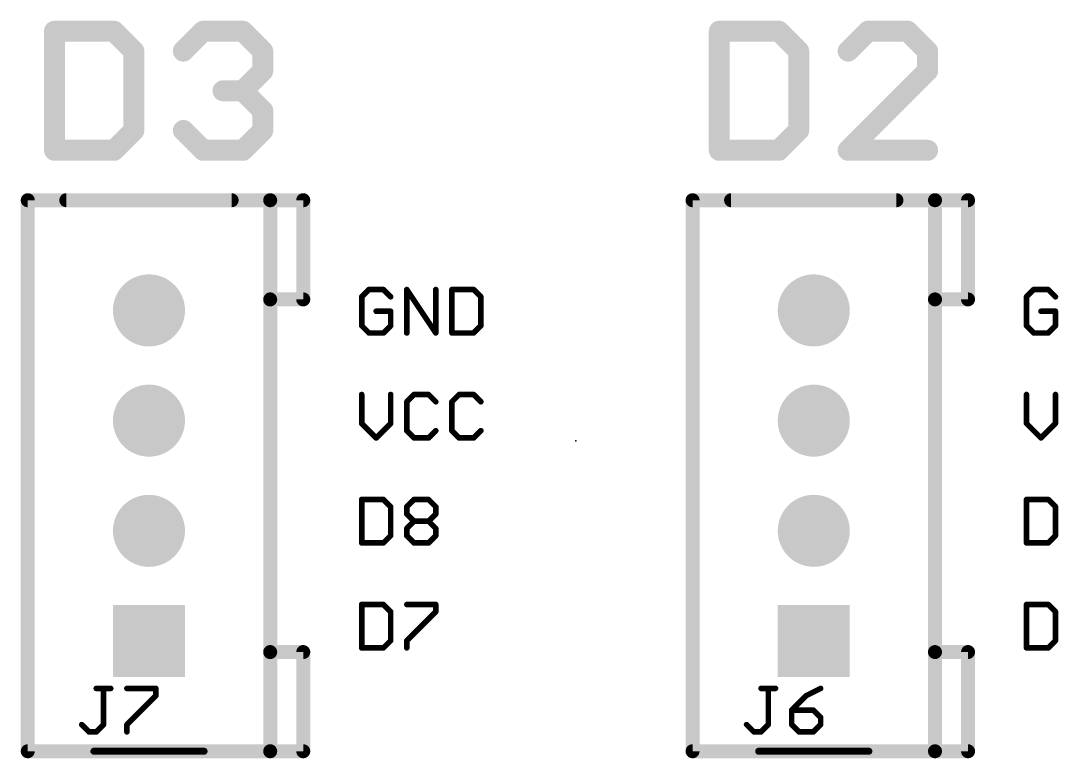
# Model space of a CAD drawing. Header units: inches. Extents: x 0 to 2.7, y -0.05 to 2.1.
# Drawn here: x 1.108 to 1.85, y 0.948 to 1.475 of the extents above; entities that cross this region are included whole.
import ezdxf

# ---------------------------------------------------------------- set-up
doc = ezdxf.new("R2010")
doc.units = ezdxf.units.IN
doc.header["$MEASUREMENT"] = 0
doc.layers.get('0').update_dxf_attribs({"linetype": 'CONTINUOUS'})
for name, color, linetype in [('17', 94, 'CONTINUOUS'), ('21', 251, 'CONTINUOUS'), ('24', 134, 'CONTINUOUS'), ('25', 251, 'CONTINUOUS')]:
    doc.layers.add(name, color=color, linetype=linetype)
doc.layers.get('0').off()

# ---------------------------------------------------------------- blocks, each defined once
blk = doc.blocks.new('SQUAREP')
blk.add_solid([(-0.5, -0.5), (0.5, -0.5), (-0.5, 0.5), (0.5, 0.5)])
blk = doc.blocks.new('ROUNDP')
at = {"const_width": 0.5}
blk.add_lwpolyline([(0, -0.25, 1), (0, 0.25, 1), (0, -0.25)], format="xyb", dxfattribs=at)

msp = doc.modelspace()

# ---------------------------------------------------------------- linework, layer by layer
at = {"layer": '21'}
for points, const_width in [([(1.1325, 1.467573), (1.1325, 1.3825)], 0.015), ([(1.175036, 1.467573), (1.1325, 1.467573)], 0.015), ([(1.189215, 1.453394), (1.175036, 1.467573)], 0.015), ([(1.224579, 1.453394), (1.238757, 1.467573)], 0.015), ([(1.238757, 1.467573), (1.267115, 1.467573)], 0.015), ([(1.267115, 1.467573), (1.281294, 1.453394)], 0.015), ([(1.6075, 1.467573), (1.6075, 1.3825)], 0.015), ([(1.650036, 1.467573), (1.6075, 1.467573)], 0.015), ([(1.664215, 1.453394), (1.650036, 1.467573)], 0.015), ([(1.713757, 1.467573), (1.699579, 1.453394)], 0.015), ([(1.742115, 1.467573), (1.713757, 1.467573)], 0.015), ([(1.756294, 1.453394), (1.742115, 1.467573)], 0.015), ([(1.189215, 1.396679), (1.189215, 1.453394)], 0.015), ([(1.281294, 1.453394), (1.281294, 1.439215)], 0.015), ([(1.664215, 1.396679), (1.664215, 1.453394)], 0.015), ([(1.756294, 1.439215), (1.756294, 1.453394)], 0.015), ([(1.281294, 1.439215), (1.267115, 1.425036)], 0.015), ([(1.699579, 1.3825), (1.756294, 1.439215)], 0.015), ([(1.267115, 1.425036), (1.252936, 1.425036)], 0.015), ([(1.267115, 1.425036), (1.281294, 1.410858)], 0.015), ([(1.281294, 1.410858), (1.281294, 1.396679)], 0.015), ([(1.175036, 1.3825), (1.189215, 1.396679)], 0.015), ([(1.238757, 1.3825), (1.224579, 1.396679)], 0.015), ([(1.281294, 1.396679), (1.267115, 1.3825)], 0.015), ([(1.650036, 1.3825), (1.664215, 1.396679)], 0.015), ([(1.1325, 1.3825), (1.175036, 1.3825)], 0.015), ([(1.267115, 1.3825), (1.238757, 1.3825)], 0.015), ([(1.6075, 1.3825), (1.650036, 1.3825)], 0.015), ([(1.756294, 1.3825), (1.699579, 1.3825)], 0.015), ([(1.286614, 1.34685), (1.113386, 1.34685)], 0.01), ([(1.113386, 0.95315), (1.113386, 1.34685)], 0.01), ([(1.140945, 1.34685), (1.259055, 1.34685)], 0.01), ([(1.286614, 1.275984), (1.286614, 1.34685)], 0.01), ([(1.310236, 1.34685), (1.286614, 1.34685)], 0.01), ([(1.310236, 1.275984), (1.310236, 1.34685)], 0.01), ([(1.761614, 1.34685), (1.588386, 1.34685)], 0.01), ([(1.588386, 0.95315), (1.588386, 1.34685)], 0.01), ([(1.615945, 1.34685), (1.734055, 1.34685)], 0.01), ([(1.761614, 1.275984), (1.761614, 1.34685)], 0.01), ([(1.785236, 1.34685), (1.761614, 1.34685)], 0.01), ([(1.785236, 1.275984), (1.785236, 1.34685)], 0.01), ([(1.357171, 1.283026), (1.352, 1.277855)], 0.004), ([(1.367513, 1.283026), (1.357171, 1.283026)], 0.004), ([(1.372684, 1.277855), (1.367513, 1.283026)], 0.004), ([(1.384227, 1.252), (1.384227, 1.283026)], 0.004), ([(1.384227, 1.283026), (1.404912, 1.252)], 0.004), ([(1.404912, 1.252), (1.404912, 1.283026)], 0.004), ([(1.416455, 1.283026), (1.416455, 1.252)], 0.004), ([(1.431968, 1.283026), (1.416455, 1.283026)], 0.004), ([(1.437139, 1.277855), (1.431968, 1.283026)], 0.004), ([(1.832171, 1.283026), (1.827, 1.277855)], 0.004), ([(1.842513, 1.283026), (1.832171, 1.283026)], 0.004), ([(1.847684, 1.277855), (1.842513, 1.283026)], 0.004), ([(1.286614, 1.024016), (1.286614, 1.275984)], 0.01), ([(1.286614, 1.275984), (1.310236, 1.275984)], 0.01), ([(1.352, 1.277855), (1.352, 1.257171)], 0.004), ([(1.437139, 1.257171), (1.437139, 1.277855)], 0.004), ([(1.761614, 1.024016), (1.761614, 1.275984)], 0.01), ([(1.761614, 1.275984), (1.785236, 1.275984)], 0.01), ([(1.827, 1.277855), (1.827, 1.257171)], 0.004), ([(1.372684, 1.267513), (1.362342, 1.267513)], 0.004), ([(1.372684, 1.257171), (1.372684, 1.267513)], 0.004), ([(1.847684, 1.267513), (1.837342, 1.267513)], 0.004), ([(1.847684, 1.257171), (1.847684, 1.267513)], 0.004), ([(1.352, 1.257171), (1.357171, 1.252)], 0.004), ([(1.357171, 1.252), (1.367513, 1.252)], 0.004), ([(1.367513, 1.252), (1.372684, 1.257171)], 0.004), ([(1.416455, 1.252), (1.431968, 1.252)], 0.004), ([(1.431968, 1.252), (1.437139, 1.257171)], 0.004), ([(1.827, 1.257171), (1.832171, 1.252)], 0.004), ([(1.832171, 1.252), (1.842513, 1.252)], 0.004), ([(1.842513, 1.252), (1.847684, 1.257171)], 0.004), ([(1.352, 1.208026), (1.352, 1.187342)], 0.004), ([(1.372684, 1.187342), (1.372684, 1.208026)], 0.004), ([(1.389398, 1.208026), (1.384227, 1.202855)], 0.004), ([(1.399741, 1.208026), (1.389398, 1.208026)], 0.004), ([(1.404912, 1.202855), (1.399741, 1.208026)], 0.004), ([(1.421626, 1.208026), (1.416455, 1.202855)], 0.004), ([(1.431968, 1.208026), (1.421626, 1.208026)], 0.004), ([(1.437139, 1.202855), (1.431968, 1.208026)], 0.004), ([(1.827, 1.208026), (1.827, 1.187342)], 0.004), ([(1.847684, 1.187342), (1.847684, 1.208026)], 0.004), ([(1.384227, 1.202855), (1.384227, 1.182171)], 0.004), ([(1.416455, 1.202855), (1.416455, 1.182171)], 0.004), ([(1.352, 1.187342), (1.362342, 1.177)], 0.004), ([(1.362342, 1.177), (1.372684, 1.187342)], 0.004), ([(1.827, 1.187342), (1.837342, 1.177)], 0.004), ([(1.837342, 1.177), (1.847684, 1.187342)], 0.004), ([(1.384227, 1.182171), (1.389398, 1.177)], 0.004), ([(1.389398, 1.177), (1.399741, 1.177)], 0.004), ([(1.399741, 1.177), (1.404912, 1.182171)], 0.004), ([(1.416455, 1.182171), (1.421626, 1.177)], 0.004), ([(1.421626, 1.177), (1.431968, 1.177)], 0.004), ([(1.431968, 1.177), (1.437139, 1.182171)], 0.004), ([(1.352, 1.133026), (1.352, 1.102)], 0.004), ([(1.367513, 1.133026), (1.352, 1.133026)], 0.004), ([(1.372684, 1.127855), (1.367513, 1.133026)], 0.004), ([(1.384227, 1.127855), (1.389398, 1.133026)], 0.004), ([(1.389398, 1.133026), (1.399741, 1.133026)], 0.004), ([(1.399741, 1.133026), (1.404912, 1.127855)], 0.004), ([(1.827, 1.133026), (1.827, 1.102)], 0.004), ([(1.842513, 1.133026), (1.827, 1.133026)], 0.004), ([(1.847684, 1.127855), (1.842513, 1.133026)], 0.004), ([(1.372684, 1.107171), (1.372684, 1.127855)], 0.004), ([(1.384227, 1.122684), (1.384227, 1.127855)], 0.004), ([(1.404912, 1.127855), (1.404912, 1.122684)], 0.004), ([(1.847684, 1.107171), (1.847684, 1.127855)], 0.004), ([(1.389398, 1.117513), (1.384227, 1.122684)], 0.004), ([(1.384227, 1.112342), (1.389398, 1.117513)], 0.004), ([(1.389398, 1.117513), (1.399741, 1.117513)], 0.004), ([(1.404912, 1.122684), (1.399741, 1.117513)], 0.004), ([(1.399741, 1.117513), (1.404912, 1.112342)], 0.004), ([(1.384227, 1.107171), (1.384227, 1.112342)], 0.004), ([(1.404912, 1.112342), (1.404912, 1.107171)], 0.004), ([(1.367513, 1.102), (1.372684, 1.107171)], 0.004), ([(1.389398, 1.102), (1.384227, 1.107171)], 0.004), ([(1.404912, 1.107171), (1.399741, 1.102)], 0.004), ([(1.842513, 1.102), (1.847684, 1.107171)], 0.004), ([(1.352, 1.102), (1.367513, 1.102)], 0.004), ([(1.399741, 1.102), (1.389398, 1.102)], 0.004), ([(1.827, 1.102), (1.842513, 1.102)], 0.004), ([(1.352, 1.058026), (1.352, 1.027)], 0.004), ([(1.367513, 1.058026), (1.352, 1.058026)], 0.004), ([(1.372684, 1.052855), (1.367513, 1.058026)], 0.004), ([(1.372684, 1.032171), (1.372684, 1.052855)], 0.004), ([(1.384227, 1.058026), (1.404912, 1.058026)], 0.004), ([(1.404912, 1.052855), (1.384227, 1.032171)], 0.004), ([(1.404912, 1.058026), (1.404912, 1.052855)], 0.004), ([(1.827, 1.058026), (1.827, 1.027)], 0.004), ([(1.842513, 1.058026), (1.827, 1.058026)], 0.004), ([(1.847684, 1.052855), (1.842513, 1.058026)], 0.004), ([(1.847684, 1.032171), (1.847684, 1.052855)], 0.004), ([(1.367513, 1.027), (1.372684, 1.032171)], 0.004), ([(1.384227, 1.032171), (1.384227, 1.027)], 0.004), ([(1.842513, 1.027), (1.847684, 1.032171)], 0.004), ([(1.286614, 0.95315), (1.286614, 1.024016)], 0.01), ([(1.310236, 1.024016), (1.286614, 1.024016)], 0.01), ([(1.310236, 0.95315), (1.310236, 1.024016)], 0.01), ([(1.352, 1.027), (1.367513, 1.027)], 0.004), ([(1.761614, 0.95315), (1.761614, 1.024016)], 0.01), ([(1.785236, 1.024016), (1.761614, 1.024016)], 0.01), ([(1.785236, 0.95315), (1.785236, 1.024016)], 0.01), ([(1.827, 1.027), (1.842513, 1.027)], 0.004), ([(1.113386, 0.95315), (1.286614, 0.95315)], 0.01), ([(1.286614, 0.95315), (1.310236, 0.95315)], 0.01), ([(1.588386, 0.95315), (1.761614, 0.95315)], 0.01), ([(1.761614, 0.95315), (1.785236, 0.95315)], 0.01), ([(1.16063, 0.95315), (1.23937, 0.95315)], 0.005), ([(1.63563, 0.95315), (1.71437, 0.95315)], 0.005)]:
    msp.add_lwpolyline(points, dxfattribs=dict(at, const_width=const_width))
for points, const_width in [([(1.13625, 1.467573, 1), (1.12875, 1.467573)], 0.0075), ([(1.1325, 1.471323, 1), (1.1325, 1.463823)], 0.0075), ([(1.177688, 1.470224, 1), (1.172385, 1.464921)], 0.0075), ([(1.175036, 1.463823, 1), (1.175036, 1.471323)], 0.0075), ([(1.238757, 1.471323, 1), (1.238757, 1.463823)], 0.0075), ([(1.241409, 1.464921, 1), (1.236106, 1.470224)], 0.0075), ([(1.269767, 1.470224, 1), (1.264463, 1.464921)], 0.0075), ([(1.267115, 1.463823, 1), (1.267115, 1.471323)], 0.0075), ([(1.61125, 1.467573, 1), (1.60375, 1.467573)], 0.0075), ([(1.6075, 1.471323, 1), (1.6075, 1.463823)], 0.0075), ([(1.652688, 1.470224, 1), (1.647385, 1.464921)], 0.0075), ([(1.650036, 1.463823, 1), (1.650036, 1.471323)], 0.0075), ([(1.713757, 1.471323, 1), (1.713757, 1.463823)], 0.0075), ([(1.716409, 1.464921, 1), (1.711106, 1.470224)], 0.0075), ([(1.744767, 1.470224, 1), (1.739463, 1.464921)], 0.0075), ([(1.742115, 1.463823, 1), (1.742115, 1.471323)], 0.0075), ([(1.192965, 1.453394, 1), (1.185465, 1.453394)], 0.0075), ([(1.285044, 1.453394, 1), (1.277544, 1.453394)], 0.0075), ([(1.667965, 1.453394, 1), (1.660465, 1.453394)], 0.0075), ([(1.760044, 1.453394, 1), (1.752544, 1.453394)], 0.0075), ([(1.186563, 1.450742, 1), (1.191867, 1.456045)], 0.0075), ([(1.221927, 1.456045, 1), (1.22723, 1.450742)], 0.0075), ([(1.278642, 1.450742, 1), (1.283945, 1.456045)], 0.0075), ([(1.661563, 1.450742, 1), (1.666867, 1.456045)], 0.0075), ([(1.696927, 1.456045, 1), (1.70223, 1.450742)], 0.0075), ([(1.753642, 1.450742, 1), (1.758945, 1.456045)], 0.0075), ([(1.283945, 1.436563, 1), (1.278642, 1.441867)], 0.0075), ([(1.758945, 1.436563, 1), (1.753642, 1.441867)], 0.0075), ([(1.277544, 1.439215, 1), (1.285044, 1.439215)], 0.0075), ([(1.752544, 1.439215, 1), (1.760044, 1.439215)], 0.0075), ([(1.252936, 1.428786, 1), (1.252936, 1.421286)], 0.0075), ([(1.269767, 1.427688, 1), (1.264463, 1.422385)], 0.0075), ([(1.264463, 1.427688, 1), (1.269767, 1.422385)], 0.0075), ([(1.267115, 1.421286, 1), (1.267115, 1.428786)], 0.0075), ([(1.285044, 1.410858, 1), (1.277544, 1.410858)], 0.0075), ([(1.278642, 1.408206, 1), (1.283945, 1.413509)], 0.0075), ([(1.191867, 1.394027, 1), (1.186563, 1.39933)], 0.0075), ([(1.22723, 1.39933, 1), (1.221927, 1.394027)], 0.0075), ([(1.283945, 1.394027, 1), (1.278642, 1.39933)], 0.0075), ([(1.666867, 1.394027, 1), (1.661563, 1.39933)], 0.0075), ([(1.185465, 1.396679, 1), (1.192965, 1.396679)], 0.0075), ([(1.277544, 1.396679, 1), (1.285044, 1.396679)], 0.0075), ([(1.660465, 1.396679, 1), (1.667965, 1.396679)], 0.0075), ([(1.1325, 1.38625, 1), (1.1325, 1.37875)], 0.0075), ([(1.12875, 1.3825, 1), (1.13625, 1.3825)], 0.0075), ([(1.172385, 1.385152, 1), (1.177688, 1.379848)], 0.0075), ([(1.175036, 1.37875, 1), (1.175036, 1.38625)], 0.0075), ([(1.238757, 1.38625, 1), (1.238757, 1.37875)], 0.0075), ([(1.236106, 1.379848, 1), (1.241409, 1.385152)], 0.0075), ([(1.264463, 1.385152, 1), (1.269767, 1.379848)], 0.0075), ([(1.267115, 1.37875, 1), (1.267115, 1.38625)], 0.0075), ([(1.6075, 1.38625, 1), (1.6075, 1.37875)], 0.0075), ([(1.60375, 1.3825, 1), (1.61125, 1.3825)], 0.0075), ([(1.647385, 1.385152, 1), (1.652688, 1.379848)], 0.0075), ([(1.650036, 1.37875, 1), (1.650036, 1.38625)], 0.0075), ([(1.696927, 1.385152, 1), (1.70223, 1.379848)], 0.0075), ([(1.699579, 1.38625, 1), (1.699579, 1.37875)], 0.0075), ([(1.756294, 1.37875, 1), (1.756294, 1.38625)], 0.0075), ([(1.113386, 1.34935, 1), (1.113386, 1.34435)], 0.005), ([(1.115886, 1.34685, 1), (1.110886, 1.34685)], 0.005), ([(1.140945, 1.34935, 1), (1.140945, 1.34435)], 0.005), ([(1.259055, 1.34435, 1), (1.259055, 1.34935)], 0.005), ([(1.289114, 1.34685, 1), (1.284114, 1.34685)], 0.005), ([(1.286614, 1.34935, 1), (1.286614, 1.34435)], 0.005), ([(1.286614, 1.34435, 1), (1.286614, 1.34935)], 0.005), ([(1.312736, 1.34685, 1), (1.307736, 1.34685)], 0.005), ([(1.310236, 1.34435, 1), (1.310236, 1.34935)], 0.005), ([(1.588386, 1.34935, 1), (1.588386, 1.34435)], 0.005), ([(1.590886, 1.34685, 1), (1.585886, 1.34685)], 0.005), ([(1.615945, 1.34935, 1), (1.615945, 1.34435)], 0.005), ([(1.734055, 1.34435, 1), (1.734055, 1.34935)], 0.005), ([(1.764114, 1.34685, 1), (1.759114, 1.34685)], 0.005), ([(1.761614, 1.34935, 1), (1.761614, 1.34435)], 0.005), ([(1.761614, 1.34435, 1), (1.761614, 1.34935)], 0.005), ([(1.787736, 1.34685, 1), (1.782736, 1.34685)], 0.005), ([(1.785236, 1.34435, 1), (1.785236, 1.34935)], 0.005), ([(1.357171, 1.284026, 1), (1.357171, 1.282026)], 0.002), ([(1.357878, 1.282319, 1), (1.356464, 1.283734)], 0.002), ([(1.36822, 1.283734, 1), (1.366806, 1.282319)], 0.002), ([(1.367513, 1.282026, 1), (1.367513, 1.284026)], 0.002), ([(1.38506, 1.283581, 1), (1.383395, 1.282472)], 0.002), ([(1.385227, 1.283026, 1), (1.383227, 1.283026)], 0.002), ([(1.405912, 1.283026, 1), (1.403912, 1.283026)], 0.002), ([(1.417455, 1.283026, 1), (1.415455, 1.283026)], 0.002), ([(1.416455, 1.284026, 1), (1.416455, 1.282026)], 0.002), ([(1.432675, 1.283734, 1), (1.431261, 1.282319)], 0.002), ([(1.431968, 1.282026, 1), (1.431968, 1.284026)], 0.002), ([(1.832171, 1.284026, 1), (1.832171, 1.282026)], 0.002), ([(1.832878, 1.282319, 1), (1.831464, 1.283734)], 0.002), ([(1.84322, 1.283734, 1), (1.841806, 1.282319)], 0.002), ([(1.842513, 1.282026, 1), (1.842513, 1.284026)], 0.002), ([(1.289114, 1.275984, 1), (1.284114, 1.275984)], 0.005), ([(1.286614, 1.278484, 1), (1.286614, 1.273484)], 0.005), ([(1.284114, 1.275984, 1), (1.289114, 1.275984)], 0.005), ([(1.307736, 1.275984, 1), (1.312736, 1.275984)], 0.005), ([(1.310236, 1.273484, 1), (1.310236, 1.278484)], 0.005), ([(1.353, 1.277855, 1), (1.351, 1.277855)], 0.002), ([(1.351293, 1.278562, 1), (1.352707, 1.277148)], 0.002), ([(1.371977, 1.277148, 1), (1.373391, 1.278562)], 0.002), ([(1.438139, 1.277855, 1), (1.436139, 1.277855)], 0.002), ([(1.436432, 1.277148, 1), (1.437846, 1.278562)], 0.002), ([(1.764114, 1.275984, 1), (1.759114, 1.275984)], 0.005), ([(1.761614, 1.278484, 1), (1.761614, 1.273484)], 0.005), ([(1.759114, 1.275984, 1), (1.764114, 1.275984)], 0.005), ([(1.782736, 1.275984, 1), (1.787736, 1.275984)], 0.005), ([(1.785236, 1.273484, 1), (1.785236, 1.278484)], 0.005), ([(1.828, 1.277855, 1), (1.826, 1.277855)], 0.002), ([(1.826293, 1.278562, 1), (1.827707, 1.277148)], 0.002), ([(1.846977, 1.277148, 1), (1.848391, 1.278562)], 0.002), ([(1.362342, 1.268513, 1), (1.362342, 1.266513)], 0.002), ([(1.373684, 1.267513, 1), (1.371684, 1.267513)], 0.002), ([(1.372684, 1.266513, 1), (1.372684, 1.268513)], 0.002), ([(1.837342, 1.268513, 1), (1.837342, 1.266513)], 0.002), ([(1.848684, 1.267513, 1), (1.846684, 1.267513)], 0.002), ([(1.847684, 1.266513, 1), (1.847684, 1.268513)], 0.002), ([(1.352707, 1.257878, 1), (1.351293, 1.256464)], 0.002), ([(1.351, 1.257171, 1), (1.353, 1.257171)], 0.002), ([(1.357171, 1.253, 1), (1.357171, 1.251)], 0.002), ([(1.356464, 1.251293, 1), (1.357878, 1.252707)], 0.002), ([(1.366806, 1.252707, 1), (1.36822, 1.251293)], 0.002), ([(1.367513, 1.251, 1), (1.367513, 1.253)], 0.002), ([(1.371684, 1.257171, 1), (1.373684, 1.257171)], 0.002), ([(1.373391, 1.256464, 1), (1.371977, 1.257878)], 0.002), ([(1.383227, 1.252, 1), (1.385227, 1.252)], 0.002), ([(1.403912, 1.252, 1), (1.405912, 1.252)], 0.002), ([(1.40408, 1.251445, 1), (1.405744, 1.252555)], 0.002), ([(1.416455, 1.253, 1), (1.416455, 1.251)], 0.002), ([(1.415455, 1.252, 1), (1.417455, 1.252)], 0.002), ([(1.431261, 1.252707, 1), (1.432675, 1.251293)], 0.002), ([(1.431968, 1.251, 1), (1.431968, 1.253)], 0.002), ([(1.436139, 1.257171, 1), (1.438139, 1.257171)], 0.002), ([(1.437846, 1.256464, 1), (1.436432, 1.257878)], 0.002), ([(1.827707, 1.257878, 1), (1.826293, 1.256464)], 0.002), ([(1.826, 1.257171, 1), (1.828, 1.257171)], 0.002), ([(1.832171, 1.253, 1), (1.832171, 1.251)], 0.002), ([(1.831464, 1.251293, 1), (1.832878, 1.252707)], 0.002), ([(1.841806, 1.252707, 1), (1.84322, 1.251293)], 0.002), ([(1.842513, 1.251, 1), (1.842513, 1.253)], 0.002), ([(1.846684, 1.257171, 1), (1.848684, 1.257171)], 0.002), ([(1.848391, 1.256464, 1), (1.846977, 1.257878)], 0.002), ([(1.353, 1.208026, 1), (1.351, 1.208026)], 0.002), ([(1.373684, 1.208026, 1), (1.371684, 1.208026)], 0.002), ([(1.389398, 1.209026, 1), (1.389398, 1.207026)], 0.002), ([(1.390106, 1.207319, 1), (1.388691, 1.208734)], 0.002), ([(1.400448, 1.208734, 1), (1.399034, 1.207319)], 0.002), ([(1.399741, 1.207026, 1), (1.399741, 1.209026)], 0.002), ([(1.421626, 1.209026, 1), (1.421626, 1.207026)], 0.002), ([(1.422333, 1.207319, 1), (1.420919, 1.208734)], 0.002), ([(1.432675, 1.208734, 1), (1.431261, 1.207319)], 0.002), ([(1.431968, 1.207026, 1), (1.431968, 1.209026)], 0.002), ([(1.828, 1.208026, 1), (1.826, 1.208026)], 0.002), ([(1.848684, 1.208026, 1), (1.846684, 1.208026)], 0.002), ([(1.385227, 1.202855, 1), (1.383227, 1.202855)], 0.002), ([(1.38352, 1.203562, 1), (1.384935, 1.202148)], 0.002), ([(1.404205, 1.202148, 1), (1.405619, 1.203562)], 0.002), ([(1.417455, 1.202855, 1), (1.415455, 1.202855)], 0.002), ([(1.415748, 1.203562, 1), (1.417162, 1.202148)], 0.002), ([(1.436432, 1.202148, 1), (1.437846, 1.203562)], 0.002), ([(1.352707, 1.188049, 1), (1.351293, 1.186635)], 0.002), ([(1.351, 1.187342, 1), (1.353, 1.187342)], 0.002), ([(1.371684, 1.187342, 1), (1.373684, 1.187342)], 0.002), ([(1.373391, 1.186635, 1), (1.371977, 1.188049)], 0.002), ([(1.827707, 1.188049, 1), (1.826293, 1.186635)], 0.002), ([(1.826, 1.187342, 1), (1.828, 1.187342)], 0.002), ([(1.846684, 1.187342, 1), (1.848684, 1.187342)], 0.002), ([(1.848391, 1.186635, 1), (1.846977, 1.188049)], 0.002), ([(1.361635, 1.177707, 1), (1.363049, 1.176293)], 0.002), ([(1.361635, 1.176293, 1), (1.363049, 1.177707)], 0.002), ([(1.384935, 1.182878, 1), (1.38352, 1.181464)], 0.002), ([(1.383227, 1.182171, 1), (1.385227, 1.182171)], 0.002), ([(1.389398, 1.178, 1), (1.389398, 1.176)], 0.002), ([(1.388691, 1.176293, 1), (1.390106, 1.177707)], 0.002), ([(1.399034, 1.177707, 1), (1.400448, 1.176293)], 0.002), ([(1.399741, 1.176, 1), (1.399741, 1.178)], 0.002), ([(1.405619, 1.181464, 1), (1.404205, 1.182878)], 0.002), ([(1.417162, 1.182878, 1), (1.415748, 1.181464)], 0.002), ([(1.415455, 1.182171, 1), (1.417455, 1.182171)], 0.002), ([(1.421626, 1.178, 1), (1.421626, 1.176)], 0.002), ([(1.420919, 1.176293, 1), (1.422333, 1.177707)], 0.002), ([(1.431261, 1.177707, 1), (1.432675, 1.176293)], 0.002), ([(1.431968, 1.176, 1), (1.431968, 1.178)], 0.002), ([(1.437846, 1.181464, 1), (1.436432, 1.182878)], 0.002), ([(1.836635, 1.177707, 1), (1.838049, 1.176293)], 0.002), ([(1.836635, 1.176293, 1), (1.838049, 1.177707)], 0.002), ([(1.353, 1.133026, 1), (1.351, 1.133026)], 0.002), ([(1.352, 1.134026, 1), (1.352, 1.132026)], 0.002), ([(1.36822, 1.133734, 1), (1.366806, 1.132319)], 0.002), ([(1.367513, 1.132026, 1), (1.367513, 1.134026)], 0.002), ([(1.389398, 1.134026, 1), (1.389398, 1.132026)], 0.002), ([(1.390106, 1.132319, 1), (1.388691, 1.133734)], 0.002), ([(1.400448, 1.133734, 1), (1.399034, 1.132319)], 0.002), ([(1.399741, 1.132026, 1), (1.399741, 1.134026)], 0.002), ([(1.828, 1.133026, 1), (1.826, 1.133026)], 0.002), ([(1.827, 1.134026, 1), (1.827, 1.132026)], 0.002), ([(1.84322, 1.133734, 1), (1.841806, 1.132319)], 0.002), ([(1.842513, 1.132026, 1), (1.842513, 1.134026)], 0.002), ([(1.373684, 1.127855, 1), (1.371684, 1.127855)], 0.002), ([(1.371977, 1.127148, 1), (1.373391, 1.128562)], 0.002), ([(1.385227, 1.127855, 1), (1.383227, 1.127855)], 0.002), ([(1.38352, 1.128562, 1), (1.384935, 1.127148)], 0.002), ([(1.405912, 1.127855, 1), (1.403912, 1.127855)], 0.002), ([(1.404205, 1.127148, 1), (1.405619, 1.128562)], 0.002), ([(1.848684, 1.127855, 1), (1.846684, 1.127855)], 0.002), ([(1.846977, 1.127148, 1), (1.848391, 1.128562)], 0.002), ([(1.384935, 1.123391, 1), (1.38352, 1.121977)], 0.002), ([(1.383227, 1.122684, 1), (1.385227, 1.122684)], 0.002), ([(1.389398, 1.118513, 1), (1.389398, 1.116513)], 0.002), ([(1.390106, 1.116806, 1), (1.388691, 1.11822)], 0.002), ([(1.400448, 1.11822, 1), (1.399034, 1.116806)], 0.002), ([(1.399741, 1.116513, 1), (1.399741, 1.118513)], 0.002), ([(1.403912, 1.122684, 1), (1.405912, 1.122684)], 0.002), ([(1.405619, 1.121977, 1), (1.404205, 1.123391)], 0.002), ([(1.385227, 1.112342, 1), (1.383227, 1.112342)], 0.002), ([(1.38352, 1.113049, 1), (1.384935, 1.111635)], 0.002), ([(1.388691, 1.116806, 1), (1.390106, 1.11822)], 0.002), ([(1.399034, 1.11822, 1), (1.400448, 1.116806)], 0.002), ([(1.405912, 1.112342, 1), (1.403912, 1.112342)], 0.002), ([(1.404205, 1.111635, 1), (1.405619, 1.113049)], 0.002), ([(1.371684, 1.107171, 1), (1.373684, 1.107171)], 0.002), ([(1.373391, 1.106464, 1), (1.371977, 1.107878)], 0.002), ([(1.384935, 1.107878, 1), (1.38352, 1.106464)], 0.002), ([(1.383227, 1.107171, 1), (1.385227, 1.107171)], 0.002), ([(1.403912, 1.107171, 1), (1.405912, 1.107171)], 0.002), ([(1.405619, 1.106464, 1), (1.404205, 1.107878)], 0.002), ([(1.846684, 1.107171, 1), (1.848684, 1.107171)], 0.002), ([(1.848391, 1.106464, 1), (1.846977, 1.107878)], 0.002), ([(1.352, 1.103, 1), (1.352, 1.101)], 0.002), ([(1.351, 1.102, 1), (1.353, 1.102)], 0.002), ([(1.366806, 1.102707, 1), (1.36822, 1.101293)], 0.002), ([(1.367513, 1.101, 1), (1.367513, 1.103)], 0.002), ([(1.389398, 1.103, 1), (1.389398, 1.101)], 0.002), ([(1.388691, 1.101293, 1), (1.390106, 1.102707)], 0.002), ([(1.399034, 1.102707, 1), (1.400448, 1.101293)], 0.002), ([(1.399741, 1.101, 1), (1.399741, 1.103)], 0.002), ([(1.827, 1.103, 1), (1.827, 1.101)], 0.002), ([(1.826, 1.102, 1), (1.828, 1.102)], 0.002), ([(1.841806, 1.102707, 1), (1.84322, 1.101293)], 0.002), ([(1.842513, 1.101, 1), (1.842513, 1.103)], 0.002), ([(1.353, 1.058026, 1), (1.351, 1.058026)], 0.002), ([(1.352, 1.059026, 1), (1.352, 1.057026)], 0.002), ([(1.36822, 1.058734, 1), (1.366806, 1.057319)], 0.002), ([(1.367513, 1.057026, 1), (1.367513, 1.059026)], 0.002), ([(1.373684, 1.052855, 1), (1.371684, 1.052855)], 0.002), ([(1.371977, 1.052148, 1), (1.373391, 1.053562)], 0.002), ([(1.384227, 1.059026, 1), (1.384227, 1.057026)], 0.002), ([(1.405912, 1.058026, 1), (1.403912, 1.058026)], 0.002), ([(1.403912, 1.052855, 1), (1.405912, 1.052855)], 0.002), ([(1.405619, 1.052148, 1), (1.404205, 1.053562)], 0.002), ([(1.404912, 1.057026, 1), (1.404912, 1.059026)], 0.002), ([(1.828, 1.058026, 1), (1.826, 1.058026)], 0.002), ([(1.827, 1.059026, 1), (1.827, 1.057026)], 0.002), ([(1.84322, 1.058734, 1), (1.841806, 1.057319)], 0.002), ([(1.842513, 1.057026, 1), (1.842513, 1.059026)], 0.002), ([(1.848684, 1.052855, 1), (1.846684, 1.052855)], 0.002), ([(1.846977, 1.052148, 1), (1.848391, 1.053562)], 0.002), ([(1.371684, 1.032171, 1), (1.373684, 1.032171)], 0.002), ([(1.373391, 1.031464, 1), (1.371977, 1.032878)], 0.002), ([(1.385227, 1.032171, 1), (1.383227, 1.032171)], 0.002), ([(1.38352, 1.032878, 1), (1.384935, 1.031464)], 0.002), ([(1.846684, 1.032171, 1), (1.848684, 1.032171)], 0.002), ([(1.848391, 1.031464, 1), (1.846977, 1.032878)], 0.002), ([(1.289114, 1.024016, 1), (1.284114, 1.024016)], 0.005), ([(1.286614, 1.026516, 1), (1.286614, 1.021516)], 0.005), ([(1.284114, 1.024016, 1), (1.289114, 1.024016)], 0.005), ([(1.312736, 1.024016, 1), (1.307736, 1.024016)], 0.005), ([(1.310236, 1.021516, 1), (1.310236, 1.026516)], 0.005), ([(1.352, 1.028, 1), (1.352, 1.026)], 0.002), ([(1.351, 1.027, 1), (1.353, 1.027)], 0.002), ([(1.366806, 1.027707, 1), (1.36822, 1.026293)], 0.002), ([(1.367513, 1.026, 1), (1.367513, 1.028)], 0.002), ([(1.383227, 1.027, 1), (1.385227, 1.027)], 0.002), ([(1.764114, 1.024016, 1), (1.759114, 1.024016)], 0.005), ([(1.761614, 1.026516, 1), (1.761614, 1.021516)], 0.005), ([(1.759114, 1.024016, 1), (1.764114, 1.024016)], 0.005), ([(1.787736, 1.024016, 1), (1.782736, 1.024016)], 0.005), ([(1.785236, 1.021516, 1), (1.785236, 1.026516)], 0.005), ([(1.827, 1.028, 1), (1.827, 1.026)], 0.002), ([(1.826, 1.027, 1), (1.828, 1.027)], 0.002), ([(1.841806, 1.027707, 1), (1.84322, 1.026293)], 0.002), ([(1.842513, 1.026, 1), (1.842513, 1.028)], 0.002), ([(1.113386, 0.95565, 1), (1.113386, 0.95065)], 0.005), ([(1.286614, 0.95565, 1), (1.286614, 0.95065)], 0.005), ([(1.286614, 0.95065, 1), (1.286614, 0.95565)], 0.005), ([(1.310236, 0.95065, 1), (1.310236, 0.95565)], 0.005), ([(1.588386, 0.95565, 1), (1.588386, 0.95065)], 0.005), ([(1.761614, 0.95565, 1), (1.761614, 0.95065)], 0.005), ([(1.761614, 0.95065, 1), (1.761614, 0.95565)], 0.005), ([(1.785236, 0.95065, 1), (1.785236, 0.95565)], 0.005), ([(1.110886, 0.95315, 1), (1.115886, 0.95315)], 0.005), ([(1.16063, 0.9544, 1), (1.16063, 0.9519)], 0.0025), ([(1.23937, 0.9519, 1), (1.23937, 0.9544)], 0.0025), ([(1.284114, 0.95315, 1), (1.289114, 0.95315)], 0.005), ([(1.307736, 0.95315, 1), (1.312736, 0.95315)], 0.005), ([(1.585886, 0.95315, 1), (1.590886, 0.95315)], 0.005), ([(1.63563, 0.9544, 1), (1.63563, 0.9519)], 0.0025), ([(1.71437, 0.9519, 1), (1.71437, 0.9544)], 0.0025), ([(1.759114, 0.95315, 1), (1.764114, 0.95315)], 0.005), ([(1.782736, 0.95315, 1), (1.787736, 0.95315)], 0.005)]:
    msp.add_lwpolyline(points, format="xyb", dxfattribs=dict(at, const_width=const_width))
at = {"layer": '24'}
msp.add_point((1.505, 1.175), dxfattribs=at)
at = {"layer": '25', "const_width": 0.004}
for points in [[(1.162342, 0.998026), (1.172684, 0.998026)], [(1.167513, 0.972171), (1.167513, 0.998026)], [(1.184227, 0.998026), (1.204912, 0.998026)], [(1.204912, 0.992855), (1.184227, 0.972171)], [(1.204912, 0.998026), (1.204912, 0.992855)], [(1.637342, 0.998026), (1.647684, 0.998026)], [(1.642513, 0.972171), (1.642513, 0.998026)], [(1.66957, 0.992855), (1.659227, 0.982513)], [(1.679912, 0.998026), (1.66957, 0.992855)], [(1.659227, 0.982513), (1.659227, 0.972171)], [(1.674741, 0.982513), (1.659227, 0.982513)], [(1.679912, 0.977342), (1.674741, 0.982513)], [(1.679912, 0.972171), (1.679912, 0.977342)], [(1.152, 0.972171), (1.157171, 0.967)], [(1.162342, 0.967), (1.167513, 0.972171)], [(1.184227, 0.972171), (1.184227, 0.967)], [(1.627, 0.972171), (1.632171, 0.967)], [(1.637342, 0.967), (1.642513, 0.972171)], [(1.659227, 0.972171), (1.664398, 0.967)], [(1.674741, 0.967), (1.679912, 0.972171)], [(1.157171, 0.967), (1.162342, 0.967)], [(1.632171, 0.967), (1.637342, 0.967)], [(1.664398, 0.967), (1.674741, 0.967)]]:
    msp.add_lwpolyline(points, dxfattribs=at)
at = {"layer": '25', "const_width": 0.002}
for points in [[(1.162342, 0.999026, 1), (1.162342, 0.997026)], [(1.168513, 0.998026, 1), (1.166513, 0.998026)], [(1.172684, 0.997026, 1), (1.172684, 0.999026)], [(1.184227, 0.999026, 1), (1.184227, 0.997026)], [(1.205912, 0.998026, 1), (1.203912, 0.998026)], [(1.203912, 0.992855, 1), (1.205912, 0.992855)], [(1.205619, 0.992148, 1), (1.204205, 0.993562)], [(1.204912, 0.997026, 1), (1.204912, 0.999026)], [(1.637342, 0.999026, 1), (1.637342, 0.997026)], [(1.643513, 0.998026, 1), (1.641513, 0.998026)], [(1.647684, 0.997026, 1), (1.647684, 0.999026)], [(1.669122, 0.99375, 1), (1.670017, 0.991961)], [(1.670277, 0.992148, 1), (1.668863, 0.993562)], [(1.680359, 0.997132, 1), (1.679465, 0.998921)], [(1.660227, 0.982513, 1), (1.658227, 0.982513)], [(1.659227, 0.983513, 1), (1.659227, 0.981513)], [(1.65852, 0.98322, 1), (1.659935, 0.981806)], [(1.675448, 0.98322, 1), (1.674034, 0.981806)], [(1.674741, 0.981513, 1), (1.674741, 0.983513)], [(1.680912, 0.977342, 1), (1.678912, 0.977342)], [(1.679205, 0.976635, 1), (1.680619, 0.978049)], [(1.152707, 0.972878, 1), (1.151293, 0.971464)], [(1.166513, 0.972171, 1), (1.168513, 0.972171)], [(1.16822, 0.971464, 1), (1.166806, 0.972878)], [(1.185227, 0.972171, 1), (1.183227, 0.972171)], [(1.18352, 0.972878, 1), (1.184935, 0.971464)], [(1.627707, 0.972878, 1), (1.626293, 0.971464)], [(1.641513, 0.972171, 1), (1.643513, 0.972171)], [(1.64322, 0.971464, 1), (1.641806, 0.972878)], [(1.659935, 0.972878, 1), (1.65852, 0.971464)], [(1.658227, 0.972171, 1), (1.660227, 0.972171)], [(1.678912, 0.972171, 1), (1.680912, 0.972171)], [(1.680619, 0.971464, 1), (1.679205, 0.972878)], [(1.157171, 0.968, 1), (1.157171, 0.966)], [(1.156464, 0.966293, 1), (1.157878, 0.967707)], [(1.161635, 0.967707, 1), (1.163049, 0.966293)], [(1.162342, 0.966, 1), (1.162342, 0.968)], [(1.183227, 0.967, 1), (1.185227, 0.967)], [(1.632171, 0.968, 1), (1.632171, 0.966)], [(1.631464, 0.966293, 1), (1.632878, 0.967707)], [(1.636635, 0.967707, 1), (1.638049, 0.966293)], [(1.637342, 0.966, 1), (1.637342, 0.968)], [(1.664398, 0.968, 1), (1.664398, 0.966)], [(1.663691, 0.966293, 1), (1.665106, 0.967707)], [(1.674034, 0.967707, 1), (1.675448, 0.966293)], [(1.674741, 0.966, 1), (1.674741, 0.968)]]:
    msp.add_lwpolyline(points, format="xyb", dxfattribs=at)

# ---------------------------------------------------------------- block references
at = {"layer": '17', "xscale": 0.05149600000000001, "yscale": 0.05149600000000001, "rotation": 90}
for name, p in [('ROUNDP', (1.2, 1.26811)), ('ROUNDP', (1.2, 1.26811)), ('ROUNDP', (1.675, 1.26811)), ('ROUNDP', (1.675, 1.26811)), ('ROUNDP', (1.2, 1.18937)), ('ROUNDP', (1.2, 1.18937)), ('ROUNDP', (1.675, 1.18937)), ('ROUNDP', (1.675, 1.18937)), ('ROUNDP', (1.2, 1.11063)), ('ROUNDP', (1.2, 1.11063)), ('ROUNDP', (1.675, 1.11063)), ('ROUNDP', (1.675, 1.11063)), ('SQUAREP', (1.2, 1.03189)), ('SQUAREP', (1.2, 1.03189)), ('SQUAREP', (1.675, 1.03189)), ('SQUAREP', (1.675, 1.03189))]:
    msp.add_blockref(name, p, dxfattribs=at)

doc.saveas('drawing.dxf')
